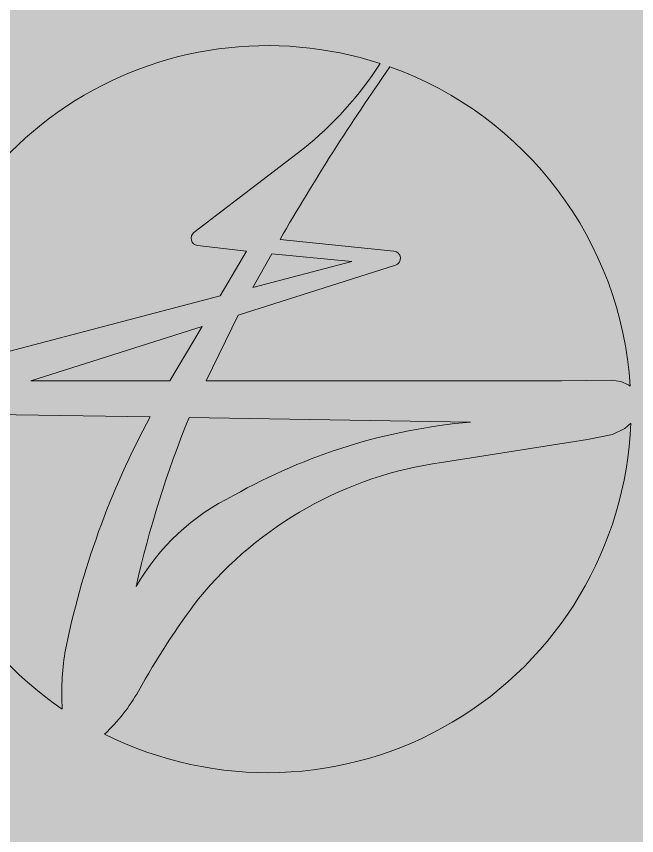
# Model space of a CAD drawing. Header units: millimetres. Extents: x 3633 to 4233, y 3223 to 4074.
# Drawn here: x 4036.67 to 4068.93, y 3265.67 to 3308.27 of the extents above; entities that cross this region are included whole.
import ezdxf

# ---------------------------------------------------------------- set-up
doc = ezdxf.new("R2010")
doc.units = ezdxf.units.MM
doc.layers.add('GREEN', color=7, linetype='Continuous', true_color=0x007f00)
doc.layers.add('GSCOLORFILL', color=7, linetype='Continuous', lineweight=0)

# ---------------------------------------------------------------- blocks, each defined once
blk = doc.blocks.new('MR-GM-32-6')
at = {"layer": 'GREEN', "lineweight": 9, "true_color": 0x007f00}
h = blk.add_hatch(color=96, dxfattribs=at)
edge = h.paths.add_edge_path()
edge.add_arc((123.7564896980125, 72.61587817841928), 0.3768520309445225, -72.43402750836287, 84.16995513601432, ccw=False)
edge.add_line((123.8702250522979, 72.25659872950428), (115.6853981319223, 69.66556773020466))
edge.add_line((115.6853981319223, 69.66556773020466), (114.020465360421, 66.25393934002523))
edge.add_line((114.020465360421, 66.25393934002523), (132.506044051966, 66.25393934002523))
edge.add_line((132.506044051966, 66.25393934002523), (135.1073558438761, 66.27372407167377))
edge.add_line((135.107355843877, 66.27372407167377), (135.5890802497856, 66.21869369048136))
edge.add_line((135.5890802497865, 66.21869369048227), (136.0019869428447, 66.03984541975615))
edge.add_line((136.0019869428438, 66.03984541975615), (136.0868796544123, 65.97519334146864))
edge.add_arc((117.2210186726456, 64.77529620562427), 18.903980102613, 3.63919600865178, 70.31584323591873)
edge.add_arc((219.4640450542602, 15.18966961519754), 117.1872058270884, 144.899002231339, 150.1057599860125)
edge.add_line((117.8689651779455, 73.59584184455662), (123.794769566302, 72.9907809723677))
edge = h.paths.add_edge_path()
edge.add_arc((130.4004847998626, 33.8479370699074), 30.36809729175733, 94.95558767717041, 119.4817605296802)
edge.add_arc((120.5727004959203, 49.72577533736103), 11.73295431953953, 115.8608776244933, 150.2339024950955)
edge.add_arc((163.7579486802906, 43.64658685379391), 54.68163549654401, 157.7678270922697, 167.4260816587387, ccw=False)
edge.add_line((113.1414404292213, 64.3359646367594), (127.7771815074625, 64.10251710265084))
edge = h.paths.add_edge_path()
edge.add_arc((107.5830695938653, 92.68964276859924), 18.40461899098507, 308.5792749707479, 327.3143666867408)
edge.add_arc((117.2210186726456, 64.77529620562427), 18.903980102613, 71.9662868455786, 175.1894129731959)
edge.add_line((98.38363010135936, 66.3606212619984), (114.7523012029856, 70.66041576225552))
edge.add_line((114.7523012029856, 70.66041576225552), (116.1315690915012, 72.99223748743634))
edge.add_line((116.1315690915021, 72.99223748743634), (113.5797896995687, 73.28757831624216))
edge.add_arc((113.6231170095257, 73.6619313547485), 0.3768520309445261, 127.4553738583341, 263.3980085784047, ccw=False)
edge.add_line((113.3939369632067, 73.96108676519043), (119.060132285596, 78.30190381581679))
h = blk.add_hatch(color=96, dxfattribs=at)
h.paths.add_polyline_path([(116.4486448149951, 71.1060187613125), (121.5987030549618, 72.45885870529628), (117.4376183001236, 72.85498036727631)])
h.paths.add_polyline_path([(104.9083800654421, 66.25393934002523), (113.8133056522925, 69.07292848499355), (112.1458792089484, 66.25393934002523)])
edge = h.paths.add_edge_path()
edge.add_line((111.1191354281286, 64.36822143285781), (98.31812739938277, 64.57240403915284))
edge.add_arc((117.2210186726456, 64.77529620562427), 18.90398010261298, 180.6149545210214, 235.609962431039)
edge.add_arc((119.7930075803711, 50.0107015414801), 13.2756991373605, 170.9088385772936, 183.606933025994, ccw=False)
edge.add_arc((149.1068026097805, 43.69389403191281), 43.2491696034205, 151.4432932555134, 168.7811330683741, ccw=False)
edge = h.paths.add_edge_path()
edge.add_line((126.2705308500749, 62.00488050815284), (133.8679943255233, 63.19612141366042))
edge.add_line((133.8679943255243, 63.19612141365951), (135.1624101805387, 63.45342178394412))
edge.add_line((135.1624101805378, 63.45342178394503), (135.8092971804804, 63.76984587389461))
edge.add_line((135.8092971804804, 63.7698458738937), (136.1105977436459, 64.03755218470587))
edge.add_arc((117.2210186726456, 64.77529620562427), 18.90398010261302, 243.3466538291712, 357.7634151405222, ccw=False)
edge.add_arc((102.7931824680404, 54.38078648702822), 8.810993286765612, 312.4563768615333, 331.0679370383527)
edge.add_arc((146.6365594898029, 29.9721350744062), 41.36897183385927, 142.9365306610594, 150.8572845283924, ccw=False)
edge.add_arc((129.0490054067163, 42.24540471491264), 19.95386690557881, 98.00415526030889, 140.6206044735294, ccw=False)
at = {"layer": 'GSCOLORFILL', "true_color": 0xf5f5f5, "transparency": 33554687}
blk.add_hatch(color=7, dxfattribs=at).paths.add_polyline_path([(-250.0050000000001, -9.094947017729282e-13), (249.9949999999999, -9.094947017729282e-13, 0.414213562373095), (299.9949999999999, 49.99999999999909), (299.9949999999999, 199.9999999999991, 0.414213562373095), (249.9949999999999, 249.9999999999991), (-250.0050000000001, 249.9999999999991, 0.414213562373095), (-300.0050000000001, 199.9999999999991), (-300.0050000000001, 49.99999999999909, 0.414213562373095)])
at = {"layer": 'GREEN', "color": 96, "lineweight": 9, "true_color": 0x007f00}
for points in [[(119.0601322855969, 78.30190381581679, 0.08192984223123395), (123.0732475720611, 82.75060929410256, 0.483543382190624), (98.38363010135936, 66.3606212619984), (114.7523012029856, 70.66041576225552), (116.1315690915021, 72.99223748743634), (113.5797896995668, 73.28757831624216, -0.6741443966538361), (113.3939369632067, 73.96108676519043)], [(123.794769566302, 72.99078097236861, -0.8141568920977668), (123.8702250522979, 72.25659872950428), (115.6853981319223, 69.66556773020466), (114.020465360421, 66.25393934002523), (132.506044051966, 66.25393934002523), (135.107355843877, 66.27372407167377), (135.5890802497865, 66.21869369048227), (136.0019869428438, 66.03984541975615), (136.0868796544123, 65.97519334146864, 0.2994277993081123), (123.5885391710767, 82.57459805772078, 0.02272267605622338), (117.8689651779455, 73.59584184455662)], [(111.1191354281286, 64.36822143285781), (98.31812739938277, 64.57240403915284, 0.2446753569963442), (106.5436059673088, 49.17551025709554, -0.05546265415039397), (106.6840752156818, 52.10833826973476, -0.07579524506486658)], [(127.7771815074625, 64.10251710265175, 0.1074260239421284), (115.4549330033583, 60.28374261124873, 0.1511153897803107), (110.3877996081778, 55.55072263079319, -0.04216705076793043), (113.1414404292213, 64.3359646367594)], [(126.2705308500749, 62.00488050815284), (133.8679943255243, 63.19612141365951), (135.1624101805378, 63.45342178394503), (135.8092971804804, 63.7698458738937), (136.1105977436459, 64.03755218470678, -0.5453125784479379), (108.7408555736042, 47.88011057380436, 0.08138724002746317), (110.5045104249616, 50.11827269347623, -0.03457457551389917), (113.6254288713585, 54.90518715156986, -0.188122601421096)]]:
    blk.add_lwpolyline(points, format="xyb", close=True, dxfattribs=at)
for points in [[(116.4486448149951, 71.1060187613125), (121.5987030549618, 72.45885870529628), (117.4376183001236, 72.85498036727631)], [(104.9083800654421, 66.25393934002523), (113.8133056522925, 69.07292848499355), (112.1458792089484, 66.25393934002523)]]:
    blk.add_lwpolyline(points, close=True, dxfattribs=at)

msp = doc.modelspace()

# ---------------------------------------------------------------- block references
msp.add_blockref('MR-GM-32-6', (3932.511265082526, 3223.067444183018))

doc.saveas('drawing.dxf')
